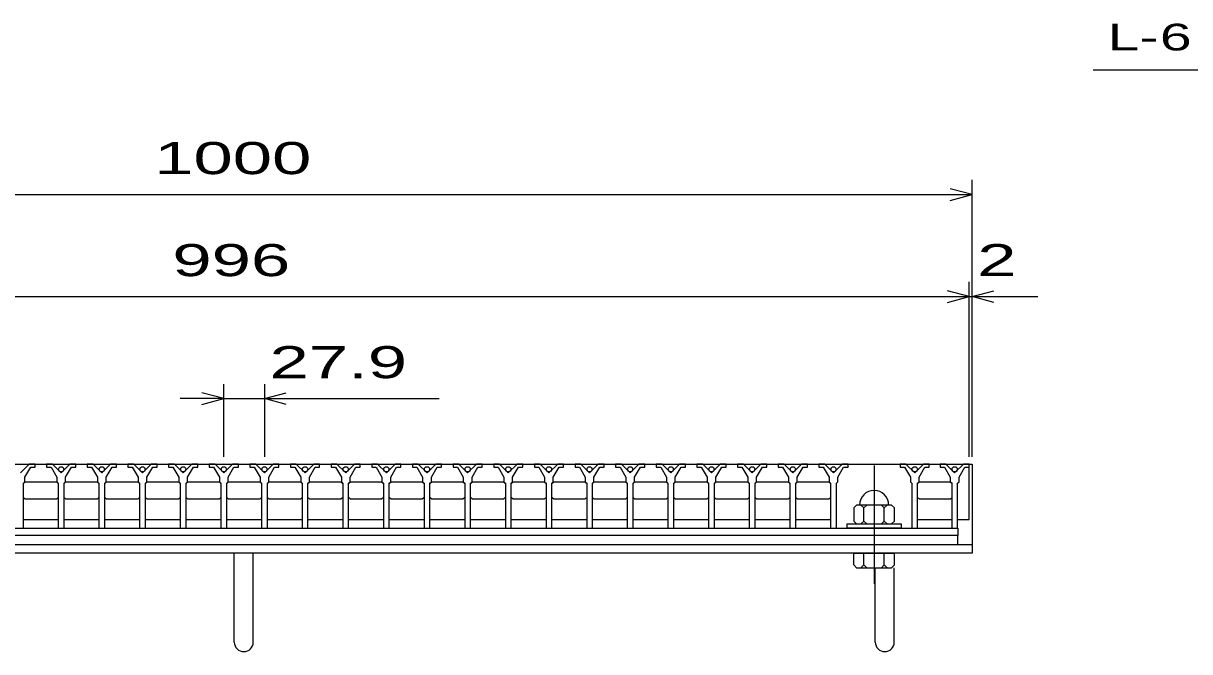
# Model space of a CAD drawing. Units: millimetres, scale not verified. Extents: x -1820 to 1731, y -1282 to 1054.
# Drawn here: x -1001 to -201, y -676 to -245 of the extents above; entities that cross this region are included whole.
import ezdxf
from ezdxf.enums import TextEntityAlignment as Align

# ---------------------------------------------------------------- set-up
doc = ezdxf.new("R2010")
doc.units = ezdxf.units.MM
doc.header["$LTSCALE"] = 10
doc.linetypes.add('CHAIN', pattern=[18.5, 12, -1.5, 3.5, -1.5])
for name, color, linetype, lineweight in [('16', 3, 'Continuous', 25), ('19', 6, 'Continuous', 25), ('22', 2, 'Continuous', 25)]:
    doc.layers.add(name, color=color, linetype=linetype, lineweight=lineweight)
doc.styles.add('ベクトル', font='')
doc.styles.get('ベクトル').set_extended_font_data('ベクトル')

msp = doc.modelspace()

# ---------------------------------------------------------------- linework, layer by layer
at = {"layer": '16'}
for p, q in [((-1348, -547), (-352, -547)), ((-997.2, -547), (-1003.2, -553)), ((-1000.2, -556), (-996.2, -549)), ((-993.2, -547), (-997.2, -547)), ((-996.2, -549), (-993.2, -549)), ((-993.2, -549), (-993.2, -547)), ((-985.3, -547), (-985.3, -549)), ((-981.3, -547), (-985.3, -547)), ((-985.3, -549), (-982.3, -549)), ((-982.3, -549), (-978.3, -556)), ((-975.3, -553), (-981.3, -547)), ((-969.3, -547), (-975.3, -553)), ((-972.3, -556), (-968.3, -549)), ((-965.3, -547), (-969.3, -547)), ((-968.3, -549), (-965.3, -549)), ((-965.3, -549), (-965.3, -547)), ((-957.4, -547), (-957.4, -549)), ((-953.4, -547), (-957.4, -547)), ((-957.4, -549), (-954.4, -549)), ((-954.4, -549), (-950.4, -556)), ((-947.4, -553), (-953.4, -547)), ((-941.4, -547), (-947.4, -553)), ((-944.4, -556), (-940.4, -549)), ((-937.4, -547), (-941.4, -547)), ((-940.4, -549), (-937.4, -549)), ((-937.4, -549), (-937.4, -547)), ((-929.5, -547), (-929.5, -549)), ((-925.5, -547), (-929.5, -547)), ((-929.5, -549), (-926.5, -549)), ((-926.5, -549), (-922.5, -556)), ((-919.5, -553), (-925.5, -547)), ((-913.5, -547), (-919.5, -553)), ((-916.5, -556), (-912.5, -549)), ((-909.5, -547), (-913.5, -547)), ((-912.5, -549), (-909.5, -549)), ((-909.5, -549), (-909.5, -547)), ((-901.6, -547), (-901.6, -549)), ((-897.6, -547), (-901.6, -547)), ((-901.6, -549), (-898.6, -549)), ((-898.6, -549), (-894.6, -556)), ((-891.6, -553), (-897.6, -547)), ((-885.6, -547), (-891.6, -553)), ((-888.6, -556), (-884.6, -549)), ((-881.6, -547), (-885.6, -547)), ((-884.6, -549), (-881.6, -549)), ((-881.6, -549), (-881.6, -547)), ((-873.7, -547), (-873.7, -549)), ((-869.7, -547), (-873.7, -547)), ((-873.7, -549), (-870.7, -549)), ((-870.7, -549), (-866.7, -556)), ((-863.7, -553), (-869.7, -547)), ((-857.7, -547), (-863.7, -553)), ((-860.7, -556), (-856.7, -549)), ((-853.7, -547), (-857.7, -547)), ((-856.7, -549), (-853.7, -549)), ((-853.7, -549), (-853.7, -547)), ((-845.8, -547), (-845.8, -549)), ((-841.8, -547), (-845.8, -547)), ((-845.8, -549), (-842.8, -549)), ((-842.8, -549), (-838.8, -556)), ((-835.8, -553), (-841.8, -547)), ((-829.8, -547), (-835.8, -553)), ((-832.8, -556), (-828.8, -549)), ((-825.8, -547), (-829.8, -547)), ((-828.8, -549), (-825.8, -549)), ((-825.8, -549), (-825.8, -547)), ((-817.9, -547), (-817.9, -549)), ((-813.9, -547), (-817.9, -547)), ((-817.9, -549), (-814.9, -549)), ((-814.9, -549), (-810.9, -556)), ((-807.9, -553), (-813.9, -547)), ((-801.9, -547), (-807.9, -553)), ((-804.9, -556), (-800.9, -549)), ((-797.9, -547), (-801.9, -547)), ((-800.9, -549), (-797.9, -549)), ((-797.9, -549), (-797.9, -547)), ((-790, -547), (-790, -549)), ((-786, -547), (-790, -547)), ((-790, -549), (-787, -549)), ((-787, -549), (-783, -556)), ((-780, -553), (-786, -547)), ((-774, -547), (-780, -553)), ((-777, -556), (-773, -549)), ((-770, -547), (-774, -547)), ((-773, -549), (-770, -549)), ((-770, -549), (-770, -547)), ((-762.1, -547), (-762.1, -549)), ((-758.1, -547), (-762.1, -547)), ((-762.1, -549), (-759.1, -549)), ((-759.1, -549), (-755.1, -556)), ((-752.1, -553), (-758.1, -547)), ((-746.1, -547), (-752.1, -553)), ((-749.1, -556), (-745.1, -549)), ((-742.1, -547), (-746.1, -547)), ((-745.1, -549), (-742.1, -549)), ((-742.1, -549), (-742.1, -547)), ((-734.2, -547), (-734.2, -549)), ((-730.2, -547), (-734.2, -547)), ((-734.2, -549), (-731.2, -549)), ((-731.2, -549), (-727.2, -556)), ((-724.2, -553), (-730.2, -547)), ((-718.2, -547), (-724.2, -553)), ((-721.2, -556), (-717.2, -549)), ((-714.2, -547), (-718.2, -547)), ((-717.2, -549), (-714.2, -549)), ((-714.2, -549), (-714.2, -547)), ((-706.3, -547), (-706.3, -549)), ((-702.3, -547), (-706.3, -547)), ((-706.3, -549), (-703.3, -549)), ((-703.3, -549), (-699.3, -556)), ((-696.3, -553), (-702.3, -547)), ((-690.3, -547), (-696.3, -553)), ((-693.3, -556), (-689.3, -549)), ((-686.3, -547), (-690.3, -547)), ((-689.3, -549), (-686.3, -549)), ((-686.3, -549), (-686.3, -547)), ((-678.4, -547), (-678.4, -549)), ((-674.4, -547), (-678.4, -547)), ((-678.4, -549), (-675.4, -549)), ((-675.4, -549), (-671.4, -556)), ((-668.4, -553), (-674.4, -547)), ((-662.4, -547), (-668.4, -553)), ((-665.4, -556), (-661.4, -549)), ((-658.4, -547), (-662.4, -547)), ((-661.4, -549), (-658.4, -549)), ((-658.4, -549), (-658.4, -547)), ((-650.5, -547), (-650.5, -549)), ((-646.5, -547), (-650.5, -547)), ((-650.5, -549), (-647.5, -549)), ((-647.5, -549), (-643.5, -556)), ((-640.5, -553), (-646.5, -547)), ((-634.5, -547), (-640.5, -553)), ((-637.5, -556), (-633.5, -549)), ((-630.5, -547), (-634.5, -547)), ((-633.5, -549), (-630.5, -549)), ((-630.5, -549), (-630.5, -547)), ((-622.6, -547), (-622.6, -549)), ((-618.6, -547), (-622.6, -547)), ((-622.6, -549), (-619.6, -549)), ((-619.6, -549), (-615.6, -556)), ((-612.6, -553), (-618.6, -547)), ((-606.6, -547), (-612.6, -553)), ((-609.6, -556), (-605.6, -549)), ((-602.6, -547), (-606.6, -547)), ((-605.6, -549), (-602.6, -549)), ((-602.6, -549), (-602.6, -547)), ((-594.7, -547), (-594.7, -549)), ((-590.7, -547), (-594.7, -547)), ((-594.7, -549), (-591.7, -549)), ((-591.7, -549), (-587.7, -556)), ((-584.7, -553), (-590.7, -547)), ((-578.7, -547), (-584.7, -553)), ((-581.7, -556), (-577.7, -549)), ((-574.7, -547), (-578.7, -547)), ((-577.7, -549), (-574.7, -549)), ((-574.7, -549), (-574.7, -547)), ((-566.8, -547), (-566.8, -549)), ((-562.8, -547), (-566.8, -547)), ((-566.8, -549), (-563.8, -549)), ((-563.8, -549), (-559.8, -556)), ((-556.8, -553), (-562.8, -547)), ((-550.8, -547), (-556.8, -553)), ((-553.8, -556), (-549.8, -549)), ((-546.8, -547), (-550.8, -547)), ((-549.8, -549), (-546.8, -549)), ((-546.8, -549), (-546.8, -547)), ((-538.9, -547), (-538.9, -549)), ((-534.9, -547), (-538.9, -547)), ((-538.9, -549), (-535.9, -549)), ((-535.9, -549), (-531.9, -556)), ((-528.9, -553), (-534.9, -547)), ((-522.9, -547), (-528.9, -553)), ((-525.9, -556), (-521.9, -549)), ((-518.9, -547), (-522.9, -547)), ((-521.9, -549), (-518.9, -549)), ((-518.9, -549), (-518.9, -547)), ((-511, -547), (-511, -549)), ((-507, -547), (-511, -547)), ((-511, -549), (-508, -549)), ((-508, -549), (-504, -556)), ((-501, -553), (-507, -547)), ((-495, -547), (-501, -553)), ((-498, -556), (-494, -549)), ((-491, -547), (-495, -547)), ((-494, -549), (-491, -549)), ((-491, -549), (-491, -547)), ((-483.1, -547), (-483.1, -549)), ((-479.1, -547), (-483.1, -547)), ((-483.1, -549), (-480.1, -549)), ((-480.1, -549), (-476.1, -556)), ((-473.1, -553), (-479.1, -547)), ((-467.1, -547), (-473.1, -553)), ((-470.1, -556), (-466.1, -549)), ((-463.1, -547), (-467.1, -547)), ((-466.1, -549), (-463.1, -549)), ((-463.1, -549), (-463.1, -547)), ((-455.2, -547), (-455.2, -549)), ((-451.2, -547), (-455.2, -547)), ((-455.2, -549), (-452.2, -549)), ((-452.2, -549), (-448.2, -556)), ((-445.2, -553), (-451.2, -547)), ((-439.2, -547), (-445.2, -553)), ((-442.2, -556), (-438.2, -549)), ((-435.2, -547), (-439.2, -547)), ((-438.2, -549), (-435.2, -549)), ((-435.2, -549), (-435.2, -547)), ((-399.4, -547), (-399.4, -549)), ((-395.4, -547), (-399.4, -547)), ((-399.4, -549), (-396.4, -549)), ((-396.4, -549), (-392.4, -556)), ((-389.4, -553), (-395.4, -547)), ((-383.4, -547), (-389.4, -553)), ((-386.4, -556), (-382.4, -549)), ((-379.4, -547), (-383.4, -547)), ((-382.4, -549), (-379.4, -549)), ((-379.4, -549), (-379.4, -547)), ((-372, -547), (-372, -549)), ((-368, -547), (-372, -547)), ((-372, -549), (-369, -549)), ((-369, -549), (-365, -556)), ((-362, -553), (-368, -547)), ((-356, -547), (-362, -553)), ((-359, -556), (-355, -549)), ((-352, -547), (-356, -547)), ((-355, -549), (-352, -549)), ((-352, -549), (-352, -547)), ((-352, -585), (-352, -547)), ((-1001.2, -560), (-1000.2, -559)), ((-1001.2, -591), (-1001.2, -560)), ((-1000.95, -560), (-999.95, -559)), ((-1000.2, -559), (-1000.2, -556)), ((-999.95, -559), (-978.55, -559)), ((-978.55, -559), (-977.55, -560)), ((-978.3, -556), (-978.3, -559)), ((-978.3, -559), (-977.3, -560)), ((-977.3, -560), (-977.3, -591)), ((-973.3, -560), (-972.3, -559)), ((-973.3, -591), (-973.3, -560)), ((-973.05, -560), (-972.05, -559)), ((-972.3, -559), (-972.3, -556)), ((-972.05, -559), (-950.65, -559)), ((-950.65, -559), (-949.65, -560)), ((-950.4, -556), (-950.4, -559)), ((-950.4, -559), (-949.4, -560)), ((-949.4, -560), (-949.4, -591)), ((-945.4, -560), (-944.4, -559)), ((-945.4, -591), (-945.4, -560)), ((-945.15, -560), (-944.15, -559)), ((-944.4, -559), (-944.4, -556)), ((-944.15, -559), (-922.75, -559)), ((-922.75, -559), (-921.75, -560)), ((-922.5, -556), (-922.5, -559)), ((-922.5, -559), (-921.5, -560)), ((-921.5, -560), (-921.5, -591)), ((-917.5, -560), (-916.5, -559)), ((-917.5, -591), (-917.5, -560)), ((-917.25, -560), (-916.25, -559)), ((-916.5, -559), (-916.5, -556)), ((-916.25, -559), (-894.85, -559)), ((-894.85, -559), (-893.85, -560)), ((-894.6, -556), (-894.6, -559)), ((-894.6, -559), (-893.6, -560)), ((-893.6, -560), (-893.6, -591)), ((-889.6, -560), (-888.6, -559)), ((-889.6, -591), (-889.6, -560)), ((-889.35, -560), (-888.35, -559)), ((-888.6, -559), (-888.6, -556)), ((-888.35, -559), (-866.95, -559)), ((-866.95, -559), (-865.95, -560)), ((-866.7, -556), (-866.7, -559)), ((-866.7, -559), (-865.7, -560)), ((-865.7, -560), (-865.7, -591)), ((-861.7, -560), (-860.7, -559)), ((-861.7, -591), (-861.7, -560)), ((-861.45, -560), (-860.45, -559)), ((-860.7, -559), (-860.7, -556)), ((-860.45, -559), (-839.05, -559)), ((-839.05, -559), (-838.05, -560)), ((-838.8, -556), (-838.8, -559)), ((-838.8, -559), (-837.8, -560)), ((-837.8, -560), (-837.8, -591)), ((-833.8, -560), (-832.8, -559)), ((-833.8, -591), (-833.8, -560)), ((-833.55, -560), (-832.55, -559)), ((-832.8, -559), (-832.8, -556)), ((-832.55, -559), (-811.15, -559)), ((-811.15, -559), (-810.15, -560)), ((-810.9, -556), (-810.9, -559)), ((-810.9, -559), (-809.9, -560)), ((-809.9, -560), (-809.9, -591)), ((-805.9, -560), (-804.9, -559)), ((-805.9, -591), (-805.9, -560)), ((-805.65, -560), (-804.65, -559)), ((-804.9, -559), (-804.9, -556)), ((-804.65, -559), (-783.25, -559)), ((-783.25, -559), (-782.25, -560)), ((-783, -556), (-783, -559)), ((-783, -559), (-782, -560)), ((-782, -560), (-782, -591)), ((-778, -560), (-777, -559)), ((-778, -591), (-778, -560)), ((-777.75, -560), (-776.75, -559)), ((-777, -559), (-777, -556)), ((-776.75, -559), (-755.35, -559)), ((-755.35, -559), (-754.35, -560)), ((-755.1, -556), (-755.1, -559)), ((-755.1, -559), (-754.1, -560)), ((-754.1, -560), (-754.1, -591)), ((-750.1, -560), (-749.1, -559)), ((-750.1, -591), (-750.1, -560)), ((-749.85, -560), (-748.85, -559)), ((-749.1, -559), (-749.1, -556)), ((-748.85, -559), (-727.45, -559)), ((-727.45, -559), (-726.45, -560)), ((-727.2, -556), (-727.2, -559)), ((-727.2, -559), (-726.2, -560)), ((-726.2, -560), (-726.2, -591)), ((-722.2, -560), (-721.2, -559)), ((-722.2, -591), (-722.2, -560)), ((-721.95, -560), (-720.95, -559)), ((-721.2, -559), (-721.2, -556)), ((-720.95, -559), (-699.55, -559)), ((-699.55, -559), (-698.55, -560)), ((-699.3, -556), (-699.3, -559)), ((-699.3, -559), (-698.3, -560)), ((-698.3, -560), (-698.3, -591)), ((-694.3, -560), (-693.3, -559)), ((-694.3, -591), (-694.3, -560)), ((-694.05, -560), (-693.05, -559)), ((-693.3, -559), (-693.3, -556)), ((-693.05, -559), (-671.65, -559)), ((-671.65, -559), (-670.65, -560)), ((-671.4, -556), (-671.4, -559)), ((-671.4, -559), (-670.4, -560)), ((-670.4, -560), (-670.4, -591)), ((-666.4, -560), (-665.4, -559)), ((-666.4, -591), (-666.4, -560)), ((-666.15, -560), (-665.15, -559)), ((-665.4, -559), (-665.4, -556)), ((-665.15, -559), (-643.75, -559)), ((-643.75, -559), (-642.75, -560)), ((-643.5, -556), (-643.5, -559)), ((-643.5, -559), (-642.5, -560)), ((-642.5, -560), (-642.5, -591)), ((-638.5, -560), (-637.5, -559)), ((-638.5, -591), (-638.5, -560)), ((-638.25, -560), (-637.25, -559)), ((-637.5, -559), (-637.5, -556)), ((-637.25, -559), (-615.85, -559)), ((-615.85, -559), (-614.85, -560)), ((-615.6, -556), (-615.6, -559)), ((-615.6, -559), (-614.6, -560)), ((-614.6, -560), (-614.6, -591)), ((-610.6, -560), (-609.6, -559)), ((-610.6, -591), (-610.6, -560)), ((-610.35, -560), (-609.35, -559)), ((-609.6, -559), (-609.6, -556)), ((-609.35, -559), (-587.95, -559)), ((-587.95, -559), (-586.95, -560)), ((-587.7, -556), (-587.7, -559)), ((-587.7, -559), (-586.7, -560)), ((-586.7, -560), (-586.7, -591)), ((-582.7, -560), (-581.7, -559)), ((-582.7, -591), (-582.7, -560)), ((-582.45, -560), (-581.45, -559)), ((-581.7, -559), (-581.7, -556)), ((-581.45, -559), (-560.05, -559)), ((-560.05, -559), (-559.05, -560)), ((-559.8, -556), (-559.8, -559)), ((-559.8, -559), (-558.8, -560)), ((-558.8, -560), (-558.8, -591)), ((-554.8, -560), (-553.8, -559)), ((-554.8, -591), (-554.8, -560)), ((-554.55, -560), (-553.55, -559)), ((-553.8, -559), (-553.8, -556)), ((-553.55, -559), (-532.15, -559)), ((-532.15, -559), (-531.15, -560)), ((-531.9, -556), (-531.9, -559)), ((-531.9, -559), (-530.9, -560)), ((-530.9, -560), (-530.9, -591)), ((-526.9, -560), (-525.9, -559)), ((-526.9, -591), (-526.9, -560)), ((-526.65, -560), (-525.65, -559)), ((-525.9, -559), (-525.9, -556)), ((-525.65, -559), (-504.25, -559)), ((-504.25, -559), (-503.25, -560)), ((-504, -556), (-504, -559)), ((-504, -559), (-503, -560)), ((-503, -560), (-503, -591)), ((-499, -560), (-498, -559)), ((-499, -591), (-499, -560)), ((-498.75, -560), (-497.75, -559)), ((-498, -559), (-498, -556)), ((-497.75, -559), (-476.35, -559)), ((-476.35, -559), (-475.35, -560)), ((-476.1, -556), (-476.1, -559)), ((-476.1, -559), (-475.1, -560)), ((-475.1, -560), (-475.1, -591)), ((-471.1, -560), (-470.1, -559)), ((-471.1, -591), (-471.1, -560)), ((-470.85, -560), (-469.85, -559)), ((-470.1, -559), (-470.1, -556)), ((-469.85, -559), (-448.45, -559)), ((-448.45, -559), (-447.45, -560)), ((-448.2, -556), (-448.2, -559)), ((-448.2, -559), (-447.2, -560)), ((-447.2, -560), (-447.2, -591)), ((-443.2, -560), (-442.2, -559)), ((-443.2, -591), (-443.2, -560)), ((-442.2, -559), (-442.2, -556)), ((-392.4, -556), (-392.4, -559)), ((-392.4, -559), (-391.4, -560)), ((-391.4, -560), (-391.4, -591)), ((-387.4, -560), (-386.4, -559)), ((-387.4, -591), (-387.4, -560)), ((-387.15, -560), (-386.15, -559)), ((-386.4, -559), (-386.4, -556)), ((-386.15, -559), (-364.75, -559)), ((-365, -556), (-365, -559)), ((-365, -559), (-364, -560)), ((-364.75, -559), (-363.75, -560)), ((-364, -560), (-364, -591)), ((-360, -560), (-359, -559)), ((-360, -591), (-360, -560)), ((-359, -559), (-359, -556)), ((-999.95, -571), (-1000.95, -570)), ((-978.55, -571), (-999.95, -571)), ((-977.55, -570), (-978.55, -571)), ((-972.05, -571), (-973.05, -570)), ((-950.65, -571), (-972.05, -571)), ((-949.65, -570), (-950.65, -571)), ((-944.15, -571), (-945.15, -570)), ((-922.75, -571), (-944.15, -571)), ((-921.75, -570), (-922.75, -571)), ((-916.25, -571), (-917.25, -570)), ((-894.85, -571), (-916.25, -571)), ((-893.85, -570), (-894.85, -571)), ((-888.35, -571), (-889.35, -570)), ((-866.95, -571), (-888.35, -571)), ((-865.95, -570), (-866.95, -571)), ((-860.45, -571), (-861.45, -570)), ((-839.05, -571), (-860.45, -571)), ((-838.05, -570), (-839.05, -571)), ((-832.55, -571), (-833.55, -570)), ((-811.15, -571), (-832.55, -571)), ((-810.15, -570), (-811.15, -571)), ((-804.65, -571), (-805.65, -570)), ((-783.25, -571), (-804.65, -571)), ((-782.25, -570), (-783.25, -571)), ((-776.75, -571), (-777.75, -570)), ((-755.35, -571), (-776.75, -571)), ((-754.35, -570), (-755.35, -571)), ((-748.85, -571), (-749.85, -570)), ((-727.45, -571), (-748.85, -571)), ((-726.45, -570), (-727.45, -571)), ((-720.95, -571), (-721.95, -570)), ((-699.55, -571), (-720.95, -571)), ((-698.55, -570), (-699.55, -571)), ((-693.05, -571), (-694.05, -570)), ((-671.65, -571), (-693.05, -571)), ((-670.65, -570), (-671.65, -571)), ((-665.15, -571), (-666.15, -570)), ((-643.75, -571), (-665.15, -571)), ((-642.75, -570), (-643.75, -571)), ((-637.25, -571), (-638.25, -570)), ((-615.85, -571), (-637.25, -571)), ((-614.85, -570), (-615.85, -571)), ((-609.35, -571), (-610.35, -570)), ((-587.95, -571), (-609.35, -571)), ((-586.95, -570), (-587.95, -571)), ((-581.45, -571), (-582.45, -570)), ((-560.05, -571), (-581.45, -571)), ((-559.05, -570), (-560.05, -571)), ((-553.55, -571), (-554.55, -570)), ((-532.15, -571), (-553.55, -571)), ((-531.15, -570), (-532.15, -571)), ((-525.65, -571), (-526.65, -570)), ((-504.25, -571), (-525.65, -571)), ((-503.25, -570), (-504.25, -571)), ((-497.75, -571), (-498.75, -570)), ((-476.35, -571), (-497.75, -571)), ((-475.35, -570), (-476.35, -571)), ((-469.85, -571), (-470.85, -570)), ((-448.45, -571), (-469.85, -571)), ((-447.45, -570), (-448.45, -571)), ((-429.3, -575), (-431.3, -577)), ((-405.3, -575), (-429.3, -575)), ((-424.3, -577), (-426.3, -575)), ((-422.3, -575), (-424.3, -577)), ((-410.3, -577), (-412.3, -575)), ((-408.3, -575), (-410.3, -577)), ((-403.3, -577), (-405.3, -575)), ((-386.15, -571), (-387.15, -570)), ((-364.75, -571), (-386.15, -571)), ((-363.75, -570), (-364.75, -571)), ((-431.3, -577), (-431.3, -586)), ((-424.3, -586), (-424.3, -577)), ((-410.3, -586), (-410.3, -577)), ((-403.3, -586), (-403.3, -577)), ((-1340.25, -591), (-359.75, -591)), ((-1005.2, -591), (-1001.2, -591)), ((-1000.95, -585), (-977.55, -585)), ((-977.3, -591), (-973.3, -591)), ((-973.05, -585), (-949.65, -585)), ((-949.4, -591), (-945.4, -591)), ((-945.15, -585), (-921.75, -585)), ((-921.5, -591), (-917.5, -591)), ((-917.25, -585), (-893.85, -585)), ((-893.6, -591), (-889.6, -591)), ((-889.35, -585), (-865.95, -585)), ((-865.7, -591), (-861.7, -591)), ((-861.45, -585), (-838.05, -585)), ((-837.8, -591), (-833.8, -591)), ((-833.55, -585), (-810.15, -585)), ((-809.9, -591), (-805.9, -591)), ((-805.65, -585), (-782.25, -585)), ((-782, -591), (-778, -591)), ((-777.75, -585), (-754.35, -585)), ((-754.1, -591), (-750.1, -591)), ((-749.85, -585), (-726.45, -585)), ((-726.2, -591), (-722.2, -591)), ((-721.95, -585), (-698.55, -585)), ((-698.3, -591), (-694.3, -591)), ((-694.05, -585), (-670.65, -585)), ((-670.4, -591), (-666.4, -591)), ((-666.15, -585), (-642.75, -585)), ((-642.5, -591), (-638.5, -591)), ((-638.25, -585), (-614.85, -585)), ((-614.6, -591), (-610.6, -591)), ((-610.35, -585), (-586.95, -585)), ((-586.7, -591), (-582.7, -591)), ((-582.45, -585), (-559.05, -585)), ((-558.8, -591), (-554.8, -591)), ((-554.55, -585), (-531.15, -585)), ((-530.9, -591), (-526.9, -591)), ((-526.65, -585), (-503.25, -585)), ((-503, -591), (-499, -591)), ((-498.75, -585), (-475.35, -585)), ((-475.1, -591), (-471.1, -591)), ((-470.85, -585), (-447.45, -585)), ((-447.2, -591), (-443.2, -591)), ((-435.8, -591), (-435.8, -588)), ((-435.8, -588), (-398.8, -588)), ((-398.8, -591), (-435.8, -591)), ((-431.3, -586), (-429.3, -588)), ((-426.3, -588), (-424.3, -586)), ((-424.3, -586), (-422.3, -588)), ((-412.3, -588), (-410.3, -586)), ((-410.3, -586), (-408.3, -588)), ((-405.3, -588), (-403.3, -586)), ((-398.8, -588), (-398.8, -591)), ((-391.4, -591), (-387.4, -591)), ((-387.15, -585), (-364.25, -585)), ((-364, -591), (-360, -591)), ((-359.75, -585), (-352, -585)), ((-359.75, -591), (-359.75, -596)), ((-359.75, -596), (-1340.25, -596)), ((-359.75, -602), (-359.75, -596)), ((-1340.25, -602), (-359.75, -602))]:
    msp.add_line(p, q, dxfattribs=at)
at = {"layer": '16', "linetype": 'CHAIN'}
msp.add_line((-417.3, -548), (-417.3, -629), dxfattribs=at)
at = {"layer": '16'}
for centre in [(-975.3, -550.5), (-947.4, -550.5), (-919.5, -550.5), (-891.6, -550.5), (-863.7, -550.5), (-835.8, -550.5), (-807.9, -550.5), (-780, -550.5), (-752.1, -550.5), (-724.2, -550.5), (-696.3, -550.5), (-668.4, -550.5), (-640.5, -550.5), (-612.6, -550.5), (-584.7, -550.5), (-556.8, -550.5), (-528.9, -550.5), (-501, -550.5), (-473.1, -550.5), (-445.2, -550.5), (-389.4, -550.5), (-362, -550.5)]:
    msp.add_circle(centre, 1.8, dxfattribs=at)
msp.add_arc((-417.3, -575), 10, 0, 180, dxfattribs=at)
at = {"layer": '19'}
for p, q in [((-352, -547), (-350, -547)), ((-350, -547), (-350, -602)), ((-1350, -602), (-350, -602)), ((-350, -608), (-1350, -608)), ((-856.5, -669.11), (-856.5, -608)), ((-843.5, -669.11), (-843.5, -608)), ((-431.3, -616), (-431.3, -608)), ((-431.3, -608), (-403.3, -608)), ((-424.3, -616), (-424.3, -608)), ((-410.3, -616), (-410.3, -608)), ((-403.3, -616), (-403.3, -608)), ((-350, -602), (-350, -608)), ((-431.3, -616), (-429.3, -618)), ((-424.3, -616), (-426.3, -618)), ((-422.3, -618), (-424.3, -616)), ((-410.3, -616), (-412.3, -618)), ((-408.3, -618), (-410.3, -616)), ((-405.3, -618), (-403.3, -616)), ((-429.3, -618), (-405.3, -618)), ((-416.5, -669.11), (-416.5, -618)), ((-403.5, -669.11), (-403.5, -618))]:
    msp.add_line(p, q, dxfattribs=at)
for centre in [(-850, -669.11), (-410, -669.11)]:
    msp.add_arc(centre, 6.5, 180, 0, dxfattribs=at)
at = {"layer": '22', "color": 4}
for p, q in [((-267, -276.5), (-67, -276.5)), ((-350, -542), (-350, -352)), ((-350, -362), (-365, -358)), ((-1350, -362), (-350, -362)), ((-365, -366), (-350, -362)), ((-352, -542), (-352, -422)), ((-350, -542), (-350, -422)), ((-1348, -432), (-352, -432)), ((-352, -432), (-367, -428)), ((-367, -436), (-352, -432)), ((-352, -432), (-350, -432)), ((-350, -432), (-335, -428)), ((-335, -436), (-350, -432)), ((-350, -432), (-305, -432)), ((-863.7, -542), (-863.7, -492)), ((-835.8, -492), (-835.8, -542)), ((-863.7, -502), (-893.7, -502)), ((-863.7, -502), (-878.7, -498)), ((-878.7, -506), (-863.7, -502)), ((-863.7, -502), (-835.8, -502)), ((-835.8, -502), (-820.8, -498)), ((-820.8, -506), (-835.8, -502)), ((-835.8, -502), (-715.8, -502))]:
    msp.add_line(p, q, dxfattribs=at)

# ---------------------------------------------------------------- texts
at = {"layer": '22', "style": 'ベクトル'}
for s, height, width, p in [('L-', 18.33, 1.6, (-257, -254)), (' 6 ', 18.33, 1.6, (-232, -254)), (' 1000 ', 21.99, 1.65, (-925, -337)), (' 996 ', 21.99, 1.65, (-912.5, -407)), (' 2 ', 21.99, 1.65, (-360, -407)), (' 27.9 ', 21.99, 1.65, (-845.8, -477))]:
    msp.add_text(s, height=height, dxfattribs=dict(at, width=width)).set_placement(p, align=Align.MIDDLE_LEFT)

doc.saveas('drawing.dxf')
